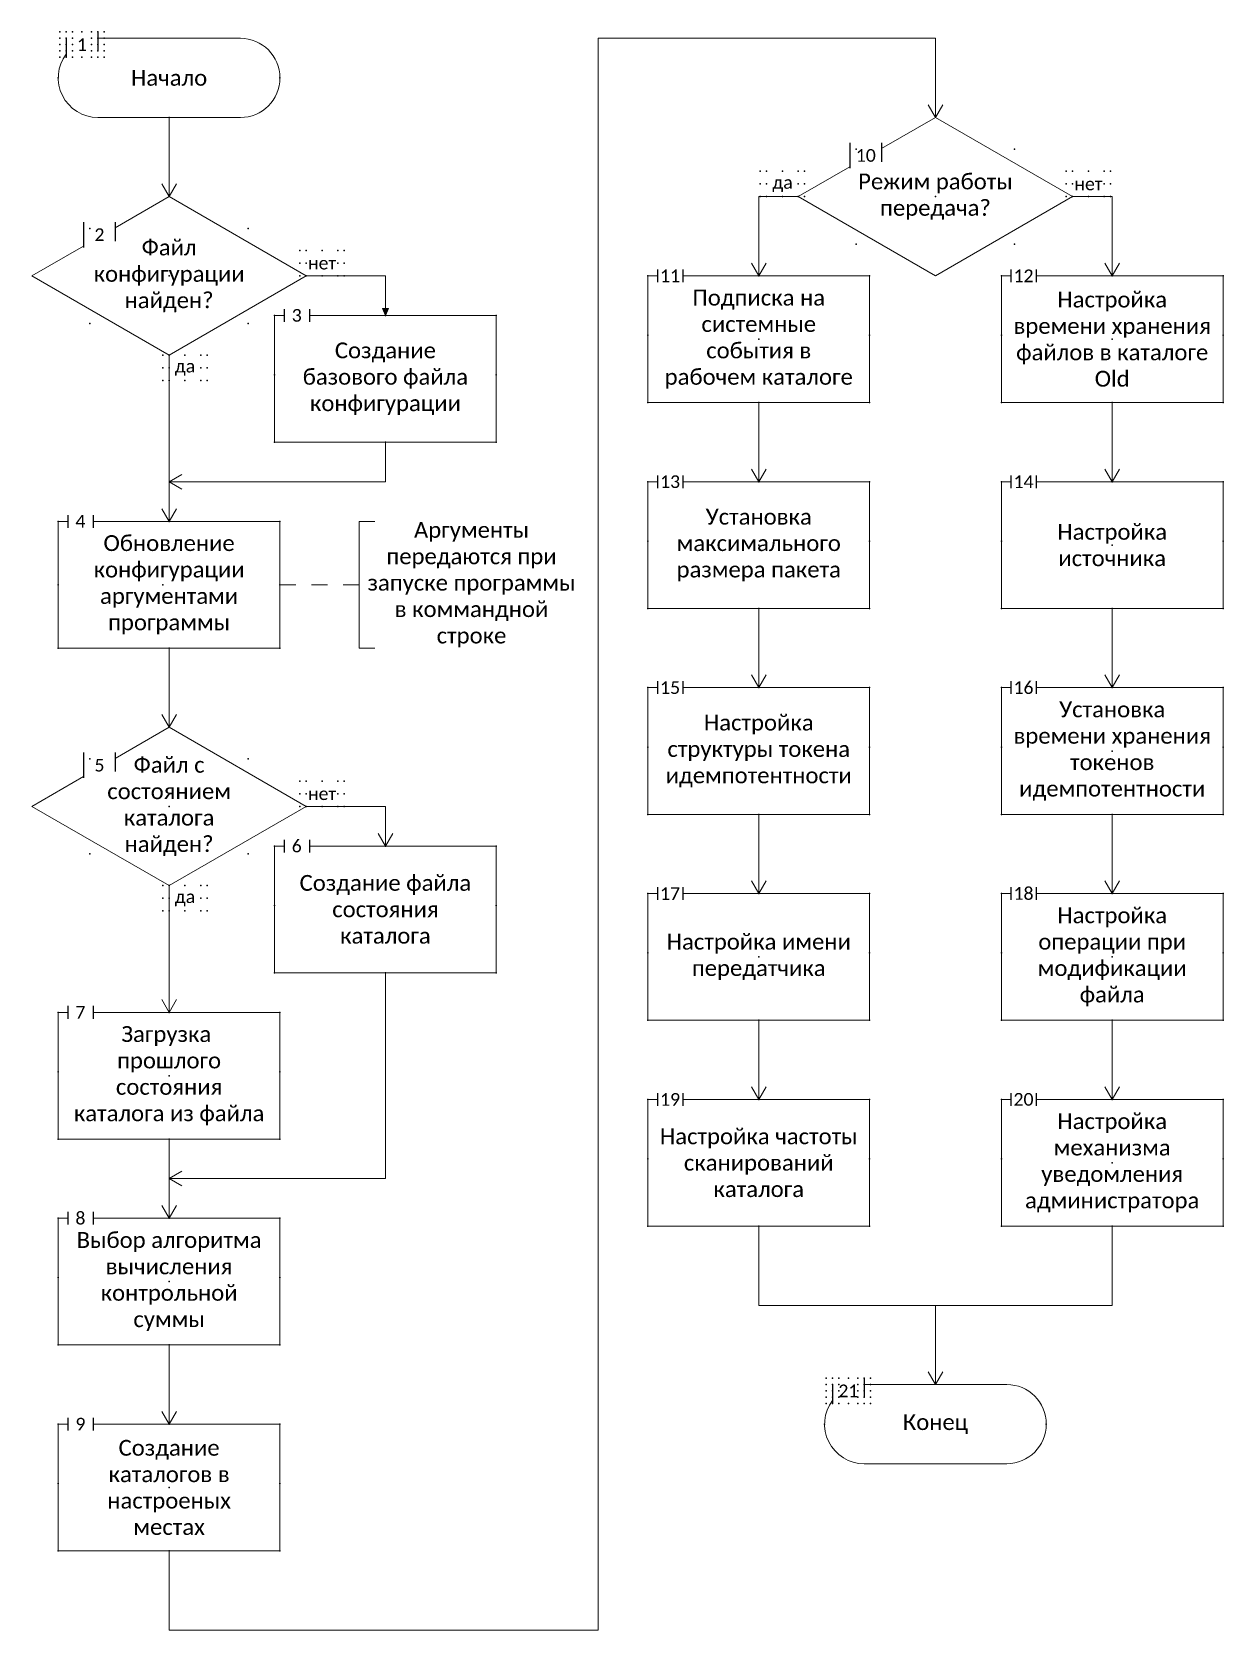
# Model space of a CAD drawing. Extents: x -1063 to 1165, y -1380 to -338.
# Drawn here: x -890 to -514, y -1380 to -876 of the extents above; entities that cross this region are included whole.
import ezdxf

# ---------------------------------------------------------------- set-up
doc = ezdxf.new("R2010")
doc.units = 0
doc.header["$MEASUREMENT"] = 0
doc.layers.add('Невидимка', color=131, linetype='CONTINUOUS', plot=False)
doc.layers.add('Схема', color=50, linetype='CONTINUOUS', lineweight=20)

msp = doc.modelspace()

# ---------------------------------------------------------------- hatches: boundary and pattern name
at = {"layer": 'Схема'}
h = msp.add_hatch(color=256, dxfattribs=at)
h.dxf.hatch_style = 1
h.paths.add_polyline_path([(-777.08, -963.11), (-778.02, -963.11), (-778.02, -965.29)])
h.paths.add_polyline_path([(-778.02, -963.11), (-778.95, -963.11), (-778.02, -965.29)])

# ---------------------------------------------------------------- linework, layer by layer
at = {"layer": 'Невидимка'}
for p, q in [((-878.82, -877.79), (-878.82, -883.79)), ((-868.82, -875.79), (-868.82, -881.79)), ((-631.34, -910.79), (-631.34, -918.79)), ((-621.34, -910.79), (-621.34, -916.79)), ((-873.32, -935.79), (-873.32, -943.79)), ((-863.32, -935.79), (-863.32, -941.79)), ((-692.14, -950.79), (-692.14, -954.79)), ((-684.14, -950.79), (-684.14, -954.79)), ((-580.54, -950.79), (-580.54, -954.79)), ((-572.54, -950.79), (-572.54, -954.79)), ((-810.02, -963.29), (-810.02, -967.29)), ((-802.02, -963.29), (-802.02, -967.29)), ((-692.14, -1015.79), (-692.14, -1019.79)), ((-684.14, -1015.79), (-684.14, -1019.79)), ((-580.54, -1015.79), (-580.54, -1019.79)), ((-572.54, -1015.79), (-572.54, -1019.79)), ((-878.32, -1028.29), (-878.32, -1032.29)), ((-870.32, -1028.29), (-870.32, -1032.29)), ((-692.14, -1080.79), (-692.14, -1084.79)), ((-684.14, -1080.79), (-684.14, -1084.79)), ((-580.54, -1080.79), (-580.54, -1084.79)), ((-572.54, -1080.79), (-572.54, -1084.79)), ((-873.32, -1103.29), (-873.32, -1111.29)), ((-863.32, -1103.29), (-863.32, -1109.29)), ((-810.02, -1130.79), (-810.02, -1134.79)), ((-802.02, -1130.79), (-802.02, -1134.79)), ((-692.14, -1145.79), (-692.14, -1149.79)), ((-684.14, -1145.79), (-684.14, -1149.79)), ((-580.54, -1145.79), (-580.54, -1149.79)), ((-572.54, -1145.79), (-572.54, -1149.79)), ((-878.32, -1183.29), (-878.32, -1187.29)), ((-870.32, -1183.29), (-870.32, -1187.29)), ((-692.14, -1210.79), (-692.14, -1214.79)), ((-684.14, -1210.79), (-684.14, -1214.79)), ((-580.54, -1210.79), (-580.54, -1214.79)), ((-572.54, -1210.79), (-572.54, -1214.79)), ((-878.32, -1248.29), (-878.32, -1252.29)), ((-870.32, -1248.29), (-870.32, -1252.29)), ((-626.84, -1300.79), (-626.84, -1306.79)), ((-636.84, -1302.79), (-636.84, -1308.79)), ((-878.32, -1313.29), (-878.32, -1317.29)), ((-870.32, -1313.29), (-870.32, -1317.29))]:
    msp.add_line(p, q, dxfattribs=at)
for p in [(-880.82, -875.79), (-880.82, -877.79), (-878.82, -875.79), (-878.82, -877.79), (-876.82, -875.79), (-876.82, -877.79), (-873.82, -875.79), (-870.82, -875.79), (-870.82, -877.79), (-868.82, -875.79), (-868.82, -877.79), (-866.82, -875.79), (-866.82, -877.79), (-880.82, -879.79), (-880.82, -881.79), (-878.82, -879.79), (-878.82, -881.79), (-876.82, -879.79), (-876.82, -881.79), (-870.82, -879.79), (-870.82, -881.79), (-868.82, -879.79), (-868.82, -881.79), (-866.82, -879.79), (-866.82, -881.79), (-880.82, -883.79), (-878.82, -883.79), (-876.82, -883.79), (-873.82, -883.79), (-870.82, -883.79), (-868.82, -883.79), (-866.82, -883.79), (-881.32, -890.29), (-811.32, -890.29), (-846.32, -902.79), (-629.34, -912.79), (-629.34, -912.79), (-579.34, -912.79), (-659.64, -919.79), (-657.64, -919.79), (-652.64, -919.79), (-647.64, -919.79), (-645.64, -919.79), (-563.04, -919.79), (-561.04, -919.79), (-556.04, -919.79), (-551.04, -919.79), (-549.04, -919.79), (-659.64, -923.79), (-659.64, -927.79), (-657.64, -923.79), (-657.64, -927.79), (-652.64, -927.79), (-647.64, -923.79), (-647.64, -927.79), (-645.64, -923.79), (-645.64, -927.79), (-604.34, -927.79), (-563.04, -923.79), (-563.04, -927.79), (-561.04, -923.79), (-561.04, -927.79), (-556.04, -927.79), (-551.04, -923.79), (-551.04, -927.79), (-549.04, -923.79), (-549.04, -927.79), (-871.32, -937.79), (-871.32, -937.79), (-821.32, -937.79), (-629.34, -942.79), (-579.34, -942.79), (-805.02, -944.79), (-803.02, -944.79), (-798.02, -944.79), (-793.02, -944.79), (-791.02, -944.79), (-846.32, -952.79), (-805.02, -948.79), (-805.02, -952.79), (-803.02, -948.79), (-803.02, -952.79), (-798.02, -952.79), (-793.02, -948.79), (-793.02, -952.79), (-791.02, -948.79), (-791.02, -952.79), (-695.14, -952.79), (-695.14, -952.79), (-695.14, -952.79), (-660.14, -952.79), (-625.14, -952.79), (-583.54, -952.79), (-583.54, -952.79), (-548.54, -952.79), (-513.54, -952.79), (-871.32, -967.79), (-821.32, -967.79), (-813.02, -965.29), (-813.02, -965.29), (-778.02, -965.29), (-743.02, -965.29), (-695.14, -971.54), (-660.14, -972.79), (-660.14, -972.79), (-625.14, -971.54), (-583.54, -971.54), (-548.54, -972.79), (-548.54, -972.79), (-513.54, -971.54), (-848.32, -977.79), (-846.32, -977.79), (-841.32, -977.79), (-836.32, -977.79), (-834.32, -977.79), (-848.32, -981.79), (-846.32, -981.79), (-836.32, -981.79), (-834.32, -981.79), (-848.32, -985.79), (-846.32, -985.79), (-841.32, -985.79), (-836.32, -985.79), (-834.32, -985.79), (-813.02, -984.04), (-778.02, -985.29), (-778.02, -985.29), (-743.02, -984.04), (-695.14, -992.79), (-660.14, -992.79), (-625.14, -992.79), (-583.54, -992.79), (-548.54, -992.79), (-513.54, -992.79), (-813.02, -1005.29), (-778.02, -1005.29), (-743.02, -1005.29), (-695.14, -1017.79), (-695.14, -1017.79), (-660.14, -1017.79), (-625.14, -1017.79), (-583.54, -1017.79), (-583.54, -1017.79), (-548.54, -1017.79), (-513.54, -1017.79), (-881.32, -1030.29), (-881.32, -1030.29), (-846.32, -1030.29), (-811.32, -1030.29), (-695.14, -1036.54), (-660.14, -1037.79), (-660.14, -1037.79), (-625.14, -1036.54), (-583.54, -1036.54), (-548.54, -1037.79), (-548.54, -1037.79), (-513.54, -1036.54), (-881.32, -1050.29), (-848.32, -1050.29), (-848.32, -1050.29), (-811.32, -1050.29), (-695.14, -1057.79), (-660.14, -1057.79), (-625.14, -1057.79), (-583.54, -1057.79), (-548.54, -1057.79), (-513.54, -1057.79), (-881.32, -1070.29), (-846.32, -1070.29), (-811.32, -1070.29), (-695.14, -1082.79), (-695.14, -1082.79), (-660.14, -1082.79), (-625.14, -1082.79), (-583.54, -1082.79), (-583.54, -1082.79), (-548.54, -1082.79), (-513.54, -1082.79), (-695.14, -1101.54), (-660.14, -1102.79), (-660.14, -1102.79), (-625.14, -1101.54), (-583.54, -1101.54), (-548.54, -1102.79), (-548.54, -1102.79), (-513.54, -1101.54), (-871.32, -1105.29), (-871.32, -1105.29), (-821.32, -1105.29), (-805.02, -1112.29), (-803.02, -1112.29), (-798.02, -1112.29), (-793.02, -1112.29), (-791.02, -1112.29), (-805.02, -1116.29), (-803.02, -1116.29), (-793.02, -1116.29), (-791.02, -1116.29), (-846.32, -1120.29), (-805.02, -1120.29), (-803.02, -1120.29), (-798.02, -1120.29), (-793.02, -1120.29), (-791.02, -1120.29), (-695.14, -1122.79), (-660.14, -1122.79), (-625.14, -1122.79), (-583.54, -1122.79), (-548.54, -1122.79), (-513.54, -1122.79), (-813.02, -1132.79), (-813.02, -1132.79), (-813.02, -1132.79), (-778.02, -1132.79), (-743.02, -1132.79), (-871.32, -1135.29), (-821.32, -1135.29), (-848.32, -1145.29), (-848.32, -1149.29), (-846.32, -1145.29), (-846.32, -1149.29), (-841.32, -1145.29), (-836.32, -1145.29), (-836.32, -1149.29), (-834.32, -1145.29), (-834.32, -1149.29), (-695.14, -1147.79), (-695.14, -1147.79), (-660.14, -1147.79), (-625.14, -1147.79), (-583.54, -1147.79), (-583.54, -1147.79), (-548.54, -1147.79), (-513.54, -1147.79), (-848.32, -1153.29), (-846.32, -1153.29), (-841.32, -1153.29), (-836.32, -1153.29), (-834.32, -1153.29), (-813.02, -1151.54), (-778.02, -1152.79), (-778.02, -1152.79), (-743.02, -1151.54), (-695.14, -1166.54), (-660.14, -1167.79), (-660.14, -1167.79), (-625.14, -1166.54), (-583.54, -1166.54), (-548.54, -1167.79), (-548.54, -1167.79), (-513.54, -1166.54), (-813.02, -1172.79), (-778.02, -1172.79), (-743.02, -1172.79), (-881.32, -1185.29), (-881.32, -1185.29), (-881.32, -1185.29), (-846.32, -1185.29), (-811.32, -1185.29), (-695.14, -1187.79), (-660.14, -1187.79), (-625.14, -1187.79), (-583.54, -1187.79), (-548.54, -1187.79), (-513.54, -1187.79), (-881.32, -1204.04), (-846.32, -1205.29), (-846.32, -1205.29), (-811.32, -1204.04), (-695.14, -1212.79), (-695.14, -1212.79), (-660.14, -1212.79), (-625.14, -1212.79), (-583.54, -1212.79), (-583.54, -1212.79), (-548.54, -1212.79), (-513.54, -1212.79), (-881.32, -1225.29), (-846.32, -1225.29), (-811.32, -1225.29), (-695.14, -1231.54), (-660.14, -1232.79), (-660.14, -1232.79), (-625.14, -1231.54), (-583.54, -1231.54), (-548.54, -1232.79), (-548.54, -1232.79), (-513.54, -1231.54), (-881.32, -1250.29), (-881.32, -1250.29), (-881.32, -1250.29), (-846.32, -1250.29), (-811.32, -1250.29), (-695.14, -1252.79), (-660.14, -1252.79), (-625.14, -1252.79), (-583.54, -1252.79), (-548.54, -1252.79), (-513.54, -1252.79), (-881.32, -1269.04), (-846.32, -1270.29), (-846.32, -1270.29), (-811.32, -1269.04), (-881.32, -1290.29), (-846.32, -1290.29), (-811.32, -1290.29), (-638.84, -1300.79), (-636.84, -1300.79), (-634.84, -1300.79), (-631.84, -1300.79), (-628.84, -1300.79), (-626.84, -1300.79), (-624.84, -1300.79), (-638.84, -1302.79), (-638.84, -1304.79), (-636.84, -1302.79), (-636.84, -1304.79), (-634.84, -1302.79), (-634.84, -1304.79), (-628.84, -1302.79), (-628.84, -1304.79), (-626.84, -1302.79), (-626.84, -1304.79), (-624.84, -1302.79), (-624.84, -1304.79), (-638.84, -1306.79), (-638.84, -1308.79), (-636.84, -1306.79), (-636.84, -1308.79), (-634.84, -1306.79), (-634.84, -1308.79), (-631.84, -1308.79), (-628.84, -1306.79), (-628.84, -1308.79), (-626.84, -1306.79), (-626.84, -1308.79), (-624.84, -1306.79), (-624.84, -1308.79), (-881.32, -1315.29), (-881.32, -1315.29), (-881.32, -1315.29), (-846.32, -1315.29), (-811.32, -1315.29), (-639.34, -1315.29), (-569.34, -1315.29), (-881.32, -1334.04), (-846.32, -1335.29), (-846.32, -1335.29), (-811.32, -1334.04), (-881.32, -1355.29), (-846.32, -1355.29), (-811.32, -1355.29)]:
    msp.add_point(p, dxfattribs=at)
at = {"layer": 'Схема'}
for p, q in [((-868.82, -877.79), (-823.82, -877.79)), ((-604.34, -877.79), (-710.87, -877.79)), ((-710.87, -1380.29), (-710.87, -877.79)), ((-604.34, -877.79), (-604.34, -902.79)), ((-868.82, -902.79), (-823.82, -902.79)), ((-846.32, -902.79), (-846.32, -927.79)), ((-604.34, -902.79), (-621.34, -912.61)), ((-604.34, -902.79), (-606.65, -898.79)), ((-604.34, -902.79), (-602.03, -898.79)), ((-604.34, -902.79), (-561.04, -927.79)), ((-631.34, -918.38), (-647.64, -927.79)), ((-846.32, -927.79), (-863.32, -937.61)), ((-846.32, -927.79), (-848.63, -923.79)), ((-846.32, -927.79), (-844.01, -923.79)), ((-846.32, -927.79), (-803.02, -952.79)), ((-660.14, -927.79), (-647.64, -927.79)), ((-660.14, -927.79), (-660.14, -952.79)), ((-604.34, -952.79), (-647.64, -927.79)), ((-604.34, -952.79), (-561.04, -927.79)), ((-561.04, -927.79), (-548.54, -927.79)), ((-548.54, -927.79), (-548.54, -952.79)), ((-873.32, -943.38), (-889.62, -952.79)), ((-846.32, -977.79), (-889.62, -952.79)), ((-846.32, -977.79), (-803.02, -952.79)), ((-803.02, -952.79), (-778.02, -952.79)), ((-778.02, -952.79), (-778.02, -965.29)), ((-695.14, -952.79), (-692.14, -952.79)), ((-695.14, -952.79), (-695.14, -992.79)), ((-684.14, -952.79), (-625.14, -952.79)), ((-660.14, -952.79), (-662.45, -948.79)), ((-660.14, -952.79), (-657.83, -948.79)), ((-625.14, -952.79), (-625.14, -992.79)), ((-583.54, -952.79), (-580.54, -952.79)), ((-583.54, -952.79), (-583.54, -992.79)), ((-572.54, -952.79), (-513.54, -952.79)), ((-548.54, -952.79), (-550.85, -948.79)), ((-548.54, -952.79), (-546.23, -948.79)), ((-513.54, -952.79), (-513.54, -992.79)), ((-778.95, -963.11), (-778.02, -965.29)), ((-778.95, -963.11), (-777.08, -963.11)), ((-777.08, -963.11), (-778.02, -965.29)), ((-813.02, -965.29), (-810.02, -965.29)), ((-813.02, -965.29), (-813.02, -1005.29)), ((-802.02, -965.29), (-743.02, -965.29)), ((-743.02, -965.29), (-743.02, -1005.29)), ((-846.32, -977.79), (-846.32, -1030.29)), ((-695.14, -992.79), (-625.14, -992.79)), ((-660.14, -992.79), (-660.14, -1017.79)), ((-583.54, -992.79), (-513.54, -992.79)), ((-548.54, -992.79), (-548.54, -1017.79)), ((-813.02, -1005.29), (-743.02, -1005.29)), ((-778.02, -1017.79), (-778.02, -1005.29)), ((-660.14, -1017.79), (-662.45, -1013.79)), ((-660.14, -1017.79), (-657.83, -1013.79)), ((-548.54, -1017.79), (-550.85, -1013.79)), ((-548.54, -1017.79), (-546.23, -1013.79)), ((-846.32, -1017.79), (-842.32, -1015.48)), ((-846.32, -1017.79), (-778.02, -1017.79)), ((-846.32, -1017.79), (-842.32, -1020.1)), ((-695.14, -1017.79), (-692.14, -1017.79)), ((-695.14, -1017.79), (-695.14, -1057.79)), ((-684.14, -1017.79), (-625.14, -1017.79)), ((-625.14, -1017.79), (-625.14, -1057.79)), ((-583.54, -1017.79), (-580.54, -1017.79)), ((-583.54, -1017.79), (-583.54, -1057.79)), ((-572.54, -1017.79), (-513.54, -1017.79)), ((-513.54, -1017.79), (-513.54, -1057.79)), ((-846.32, -1030.29), (-848.63, -1026.29)), ((-846.32, -1030.29), (-844.01, -1026.29)), ((-881.32, -1030.29), (-878.32, -1030.29)), ((-881.32, -1030.29), (-881.32, -1070.29)), ((-870.32, -1030.29), (-811.32, -1030.29)), ((-811.32, -1030.29), (-811.32, -1070.29)), ((-786.32, -1030.29), (-781.32, -1030.29)), ((-786.32, -1030.29), (-786.32, -1070.29)), ((-811.32, -1050.29), (-806.32, -1050.29)), ((-801.32, -1050.29), (-796.32, -1050.29)), ((-791.32, -1050.29), (-786.32, -1050.29)), ((-695.14, -1057.79), (-625.14, -1057.79)), ((-660.14, -1057.79), (-660.14, -1082.79)), ((-583.54, -1057.79), (-513.54, -1057.79)), ((-548.54, -1057.79), (-548.54, -1082.79)), ((-881.32, -1070.29), (-811.32, -1070.29)), ((-846.32, -1070.29), (-846.32, -1095.29)), ((-786.32, -1070.29), (-781.32, -1070.29)), ((-660.14, -1082.79), (-662.45, -1078.79)), ((-660.14, -1082.79), (-657.83, -1078.79)), ((-548.54, -1082.79), (-550.85, -1078.79)), ((-548.54, -1082.79), (-546.23, -1078.79)), ((-695.14, -1082.79), (-692.14, -1082.79)), ((-695.14, -1082.79), (-695.14, -1122.79)), ((-684.14, -1082.79), (-625.14, -1082.79)), ((-625.14, -1082.79), (-625.14, -1122.79)), ((-583.54, -1082.79), (-580.54, -1082.79)), ((-583.54, -1082.79), (-583.54, -1122.79)), ((-572.54, -1082.79), (-513.54, -1082.79)), ((-513.54, -1082.79), (-513.54, -1122.79)), ((-846.32, -1095.29), (-848.63, -1091.29)), ((-846.32, -1095.29), (-844.01, -1091.29)), ((-846.32, -1095.29), (-863.32, -1105.11)), ((-846.32, -1095.29), (-803.02, -1120.29)), ((-873.32, -1110.88), (-889.62, -1120.29)), ((-846.32, -1145.29), (-889.62, -1120.29)), ((-846.32, -1145.29), (-803.02, -1120.29)), ((-803.02, -1120.29), (-778.02, -1120.29)), ((-778.02, -1120.29), (-778.02, -1132.79)), ((-695.14, -1122.79), (-625.14, -1122.79)), ((-660.14, -1122.79), (-660.14, -1147.79)), ((-583.54, -1122.79), (-513.54, -1122.79)), ((-548.54, -1122.79), (-548.54, -1147.79)), ((-778.02, -1132.79), (-780.33, -1128.79)), ((-778.02, -1132.79), (-775.71, -1128.79)), ((-813.02, -1132.79), (-810.02, -1132.79)), ((-813.02, -1132.79), (-813.02, -1172.79)), ((-802.02, -1132.79), (-743.02, -1132.79)), ((-743.02, -1132.79), (-743.02, -1172.79)), ((-660.14, -1147.79), (-662.45, -1143.79)), ((-660.14, -1147.79), (-657.83, -1143.79)), ((-548.54, -1147.79), (-550.85, -1143.79)), ((-548.54, -1147.79), (-546.23, -1143.79)), ((-846.32, -1145.29), (-846.32, -1185.29)), ((-695.14, -1147.79), (-692.14, -1147.79)), ((-695.14, -1147.79), (-695.14, -1187.79)), ((-684.14, -1147.79), (-625.14, -1147.79)), ((-625.14, -1147.79), (-625.14, -1187.79)), ((-583.54, -1147.79), (-580.54, -1147.79)), ((-583.54, -1147.79), (-583.54, -1187.79)), ((-572.54, -1147.79), (-513.54, -1147.79)), ((-513.54, -1147.79), (-513.54, -1187.79)), ((-813.02, -1172.79), (-743.02, -1172.79)), ((-778.02, -1237.79), (-778.02, -1172.79)), ((-881.32, -1185.29), (-878.32, -1185.29)), ((-881.32, -1185.29), (-881.32, -1225.29)), ((-870.32, -1185.29), (-811.32, -1185.29)), ((-846.32, -1185.29), (-848.63, -1181.29)), ((-846.32, -1185.29), (-844.01, -1181.29)), ((-811.32, -1185.29), (-811.32, -1225.29)), ((-695.14, -1187.79), (-625.14, -1187.79)), ((-660.14, -1187.79), (-660.14, -1212.79)), ((-583.54, -1187.79), (-513.54, -1187.79)), ((-548.54, -1187.79), (-548.54, -1212.79)), ((-660.14, -1212.79), (-662.45, -1208.79)), ((-660.14, -1212.79), (-657.83, -1208.79)), ((-548.54, -1212.79), (-550.85, -1208.79)), ((-548.54, -1212.79), (-546.23, -1208.79)), ((-695.14, -1212.79), (-692.14, -1212.79)), ((-695.14, -1212.79), (-695.14, -1252.79)), ((-684.14, -1212.79), (-625.14, -1212.79)), ((-625.14, -1212.79), (-625.14, -1252.79)), ((-583.54, -1212.79), (-580.54, -1212.79)), ((-583.54, -1212.79), (-583.54, -1252.79)), ((-572.54, -1212.79), (-513.54, -1212.79)), ((-513.54, -1212.79), (-513.54, -1252.79)), ((-881.32, -1225.29), (-811.32, -1225.29)), ((-846.32, -1237.79), (-846.32, -1225.29)), ((-846.32, -1237.79), (-842.32, -1235.48)), ((-846.32, -1237.79), (-778.02, -1237.79)), ((-846.32, -1250.29), (-846.32, -1237.79)), ((-846.32, -1237.79), (-842.32, -1240.1)), ((-881.32, -1250.29), (-878.32, -1250.29)), ((-881.32, -1250.29), (-881.32, -1290.29)), ((-870.32, -1250.29), (-811.32, -1250.29)), ((-846.32, -1250.29), (-848.63, -1246.29)), ((-846.32, -1250.29), (-844.01, -1246.29)), ((-811.32, -1250.29), (-811.32, -1290.29)), ((-695.14, -1252.79), (-625.14, -1252.79)), ((-660.14, -1252.79), (-660.14, -1277.79)), ((-583.54, -1252.79), (-513.54, -1252.79)), ((-548.54, -1252.79), (-548.54, -1277.79)), ((-660.14, -1277.79), (-548.54, -1277.79)), ((-604.34, -1277.79), (-604.34, -1302.79)), ((-604.34, -1277.79), (-604.34, -1302.79)), ((-881.32, -1290.29), (-811.32, -1290.29)), ((-846.32, -1290.29), (-846.32, -1315.29)), ((-604.34, -1302.79), (-606.65, -1298.79)), ((-604.34, -1302.79), (-602.03, -1298.79)), ((-626.84, -1302.79), (-581.84, -1302.79)), ((-846.32, -1315.29), (-848.63, -1311.29)), ((-846.32, -1315.29), (-844.01, -1311.29)), ((-881.32, -1315.29), (-878.32, -1315.29)), ((-881.32, -1315.29), (-881.32, -1355.29)), ((-870.32, -1315.29), (-811.32, -1315.29)), ((-811.32, -1315.29), (-811.32, -1355.29)), ((-626.84, -1327.79), (-581.84, -1327.79)), ((-881.32, -1355.29), (-811.32, -1355.29)), ((-846.32, -1355.29), (-846.32, -1380.29)), ((-846.32, -1380.29), (-710.87, -1380.29))]:
    msp.add_line(p, q, dxfattribs=at)
for centre, start, end in [((-823.82, -890.29), 270, 90), ((-868.82, -890.29), 143.1301, 270), ((-581.84, -1315.29), 270, 90), ((-626.84, -1315.29), 143.1301, 270)]:
    msp.add_arc(centre, 12.5, start, end, dxfattribs=at)

# ---------------------------------------------------------------- texts
at = {"layer": 'Схема', "attachment_point": 5}
for s, width, gutter_width, insert, char_height in [('{\\fCalibri|b0|i0|c0|p34;1}', 10, 20, (-873.82, -879.79), 4), ('{\\fCalibri|b0|i0|c204|p34;Начало}', 37.5, 25, (-846.32, -890.29), 5), ('{\\fCalibri|b0|i0|c0|p34;10}', 10, 20, (-626.34, -914.79), 4), ('{\\fCalibri|b0|i0|c204|p34;да}', 10, 20, (-652.64, -923.79), 4), ('{\\fCalibri|b0|i0|c204|p34;Режим работы передача\\fCalibri|b0|i0|c0|p34;?}', 50, 20, (-604.34, -927.79), 5), ('{\\fCalibri|b0|i0|c204|p34;нет}', 10, 20, (-556.04, -923.79), 4), ('{\\fCalibri|b0|i0|c0|p34;2}', 10, 20, (-868.32, -939.79), 4), ('{\\fCalibri|b0|i0|c204|p34;Файл конфигурации найден\\fCalibri|b0|i0|c0|p34;?}', 50, 20, (-846.32, -952.79), 5), ('{\\fCalibri|b0|i0|c204|p34;нет}', 10, 20, (-798.02, -948.79), 4), ('{\\fCalibri|b0|i0|c0|p34;11}', 10, 20, (-688.14, -952.79), 4), ('{\\fCalibri|b0|i0|c0|p34;12}', 10, 20, (-576.54, -952.79), 4), ('{\\fCalibri|b0|i0|c204|p34;Подписка на системные события в рабочем каталоге}', 62.5, 25, (-660.14, -972.79), 5), ('{\\fCalibri|b0|i0|c204|p34;Настройка времени хранения файлов в каталоге \\fCalibri|b0|i0|c0|p34;Old}', 62.5, 25, (-548.54, -972.79), 5), ('{\\fCalibri|b0|i0|c0|p34;3}', 10, 20, (-806.02, -965.29), 4), ('{\\fCalibri|b0|i0|c204|p34;Создание базового файла конфигурации}', 62.5, 25, (-778.02, -985.29), 5), ('{\\fCalibri|b0|i0|c204|p34;да}', 10, 20, (-841.32, -981.79), 4), ('{\\fCalibri|b0|i0|c0|p34;13}', 10, 20, (-688.14, -1017.79), 4), ('{\\fCalibri|b0|i0|c0|p34;14}', 10, 20, (-576.54, -1017.79), 4), ('{\\fCalibri|b0|i0|c0|p34;4}', 10, 20, (-874.32, -1030.29), 4), ('{\\fCalibri|b0|i0|c204|p34;Установка максимального размера пакета}', 62.5, 25, (-660.14, -1037.79), 5), ('{\\fCalibri|b0|i0|c204|p34;Аргументы передаются при запуске программы в коммандной строке}', 66.0034, 25, (-750.83, -1050.29), 5), ('{\\fCalibri|b0|i0|c204|p34;Настройка источника}', 62.5, 25, (-548.54, -1037.79), 5), ('{\\fCalibri|b0|i0|c204|p34;Обновление конфигурации аргументами программы}', 62.5, 25, (-846.32, -1050.29), 5), ('{\\fCalibri|b0|i0|c0|p34;15}', 10, 20, (-688.14, -1082.79), 4), ('{\\fCalibri|b0|i0|c0|p34;16}', 10, 20, (-576.54, -1082.79), 4), ('{\\fCalibri|b0|i0|c204|p34;Установка времени хранения токенов идемпотентности}', 62.5, 25, (-548.54, -1102.79), 5), ('{\\fCalibri|b0|i0|c204|p34;Настройка структуры токена идемпотентности}', 62.5, 25, (-660.14, -1102.79), 5), ('{\\fCalibri|b0|i0|c204|p34;Файл с состоянием каталога найден\\fCalibri|b0|i0|c0|p34;?}', 50, 20, (-846.32, -1120.29), 5), ('{\\fCalibri|b0|i0|c0|p34;5}', 10, 20, (-868.32, -1107.29), 4), ('{\\fCalibri|b0|i0|c204|p34;нет}', 10, 20, (-798.02, -1116.29), 4), ('{\\fCalibri|b0|i0|c0|p34;6}', 10, 20, (-806.02, -1132.79), 4), ('{\\fCalibri|b0|i0|c204|p34;Создание файла состояния каталога}', 62.5, 25, (-778.02, -1152.79), 5), ('{\\fCalibri|b0|i0|c204|p34;да}', 10, 20, (-841.32, -1149.29), 4), ('{\\fCalibri|b0|i0|c0|p34;17}', 10, 20, (-688.14, -1147.79), 4), ('{\\fCalibri|b0|i0|c0|p34;18}', 10, 20, (-576.54, -1147.79), 4), ('{\\fCalibri|b0|i0|c204|p34;Настройка операции при модификации файла}', 62.5, 25, (-548.54, -1167.79), 5), ('{\\fCalibri|b0|i0|c204|p34;Настройка имени передатчика}', 62.5, 25, (-660.14, -1167.79), 5), ('{\\fCalibri|b0|i0|c0|p34;7}', 10, 20, (-874.32, -1185.29), 4), ('{\\fCalibri|b0|i0|c204|p34;Загрузка  прошлого состояния каталога из файла}', 62.5, 25, (-846.32, -1205.29), 5), ('{\\fCalibri|b0|i0|c0|p34;19}', 10, 20, (-688.14, -1212.79), 4), ('{\\fCalibri|b0|i0|c0|p34;20}', 10, 20, (-576.54, -1212.79), 4), ('{\\fCalibri|b0|i0|c204|p34;Настройка механизма уведомления администратора}', 62.5, 25, (-548.54, -1232.79), 5), ('{\\fCalibri|b0|i0|c204|p34;Настройка частоты сканирований каталога}', 62.5, 25, (-660.14, -1232.79), 5), ('{\\fCalibri|b0|i0|c0|p34;8}', 10, 20, (-874.32, -1250.29), 4), ('{\\fCalibri|b0|i0|c204|p34;Выбор алгоритма вычисления контрольной суммы }', 62.5, 25, (-846.32, -1270.29), 5), ('{\\fCalibri|b0|i0|c0|p34;21}', 10, 20, (-631.84, -1304.79), 4), ('{\\fCalibri|b0|i0|c0|p34;9}', 10, 20, (-874.32, -1315.29), 4), ('{\\fCalibri|b0|i0|c204|p34;Конец}', 37.5, 25, (-604.34, -1315.29), 5), ('{\\fCalibri|b0|i0|c204|p34;Создание каталогов в настроеных местах}', 62.5, 25, (-846.32, -1335.29), 5)]:
    msp.add_mtext_dynamic_manual_height_columns(s, width=width, gutter_width=gutter_width, heights=[0], dxfattribs=dict(at, insert=insert, char_height=char_height))

doc.saveas('drawing.dxf')
